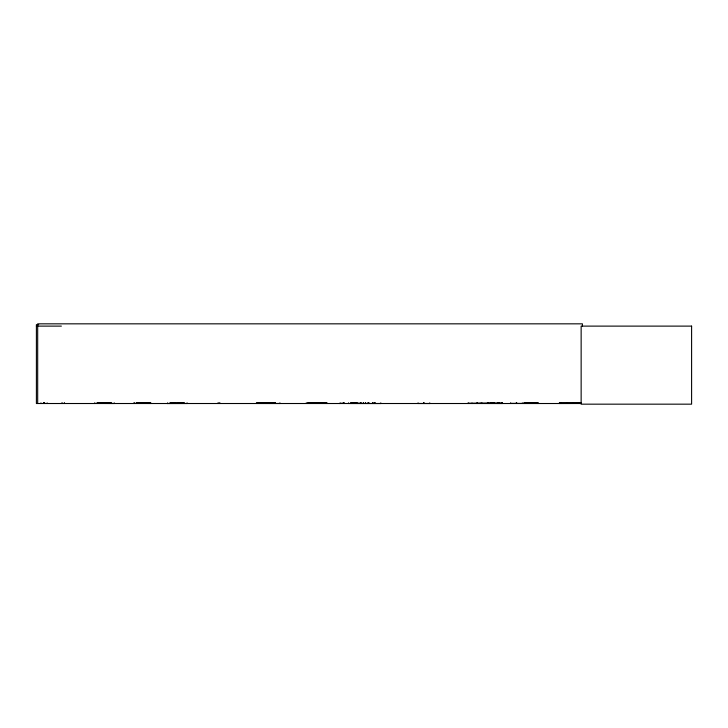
<?xml version="1.0" encoding="UTF-8"?>
<svg xmlns="http://www.w3.org/2000/svg" width="728" height="728" viewBox="0 0 728 728"><rect width="100%" height="100%" fill="white"/><g stroke="black" fill="none" stroke-linecap="round" stroke-linejoin="round"><path stroke-width="1.09" d="M102.557 403.485L102.557 402.866M138.839 403.485L138.848 402.866M150.55 403.485L150.55 402.866M175.403 403.485L175.403 402.866M268.223 403.485L268.232 402.866M309.737 403.485L309.746 402.866M321.448 403.485L321.448 402.866M559.441 402.994L559.377 403.512L559.459 402.994L559.359 403.485L580.971 403.449M559.368 403.23L580.971 403.23M307.817 403.43L307.78 402.539M351.933 403.412L351.897 402.702M360.214 403.412L360.169 402.866M305.851 403.43L327.054 403.467M167.058 403.512L187.114 403.485L187.114 402.866M339.521 403.512L344.508 402.921L344.59 403.512M467.776 403.449L502.475 402.994L502.802 403.467L467.776 403.449L502.147 403.485M471.316 403.485L471.517 403.23M472.436 403.23L472.663 403.512M476.995 403.494L476.685 402.994L476.449 403.485M497.961 403.485L499.026 402.994L499.363 403.467L498.198 402.994L497.916 403.503L498.025 402.866M501.965 403.467L501.638 402.994L501.292 403.449L502.475 402.994M481.872 403.43L481.918 402.921L481.963 403.512M314.387 403.43L314.441 402.921M468.905 403.23L468.714 403.485M480.08 403.23L479.889 403.485M489.353 403.503L489.625 403.203M363.226 403.43L363.29 402.921M94.267 403.43L114.26 403.485L114.269 402.866M94.649 403.43L94.722 402.921L94.795 403.512M133.624 403.43L150.833 403.467M134.025 403.43L134.107 402.921M138.493 403.43L138.566 402.921M311.42 403.43L311.32 402.539M38.675 324.652L36.4 324.652L36.4 403.512L581.29 403.512M36.4 326.117L61.37 326.117M97.052 403.003L111.63 403.003M136.236 403.003L150.814 403.003M169.897 403.003L184.475 403.003M256.374 403.003L272.308 403.003M312.458 403.003L327.036 403.003M523.769 403.003L538.347 403.003M580.971 402.994L559.368 402.994L559.377 403.512M97.024 403.212L111.657 403.212M136.209 403.212L150.842 403.194M169.87 403.194L184.502 403.212M256.347 403.194L272.336 403.194M312.43 403.212L327.063 403.212M523.741 403.194L538.374 403.194M256.356 403.467L279.943 403.485L279.934 402.866M510.628 403.348L522.34 403.43L522.34 402.866M523.75 403.467L538.365 403.467M374.911 403.485L374.756 402.702M374.447 403.412L374.42 402.921M355.965 403.43L355.956 402.702M355.564 403.43L355.482 402.921M269.597 403.43L269.524 402.921L269.451 403.512M149.613 403.43L149.54 402.921M275.157 403.412L275.12 402.539M270.434 403.43L270.397 402.702M178.296 403.43L178.224 402.921M110.62 403.43L110.547 402.921M105.451 403.43L105.378 402.921L105.305 403.512M372.809 403.43L372.745 402.921M365.729 403.43L365.665 402.921M480.999 403.23L481.19 403.485M468.341 403.485L468.113 402.994M360.715 403.43L360.733 402.702M360.406 403.43L360.351 402.921M352.68 403.43L352.616 402.921M488.069 403.43L488.033 402.921L487.988 403.512M269.97 403.348L269.897 403.512M582.427 326.117L582.427 323.833L37.683 323.833L37.683 403.512M572.872 402.866L572.872 403.512M567.221 402.702L567.221 403.512M566.812 402.702L566.812 403.512M561.161 402.866L561.161 403.512M516.689 402.702L516.689 403.512M516.279 402.702L516.279 403.512M510.628 402.866L510.628 403.512M492.51 402.702L492.51 403.512M492.164 402.702L492.164 403.512M491.991 402.866L491.991 403.512M487.824 402.702L487.824 403.512M487.478 402.702L487.478 403.512M429.766 402.866L429.766 403.512L417.981 403.485L418.054 402.866M424.106 402.702L424.051 403.512M423.641 402.702L423.696 403.512M380.808 402.866L380.808 403.512L348.457 403.485L348.466 402.866M375.166 402.702L375.166 403.512M374.265 402.866L374.338 403.512M373 402.702L373 403.512M372.681 402.866L372.681 403.512M369.105 402.866L369.105 403.512M368.568 402.866L368.568 403.512M368.231 402.702L368.231 403.512M367.986 402.702L367.986 403.512M365.602 402.866L365.602 403.512M363.654 402.702L363.654 403.512M363.363 402.702L363.354 403.512M360.979 402.702L360.979 403.512L360.897 402.866M358.831 402.866L358.831 403.512M357.211 402.702L357.211 403.512M356.929 402.702L356.929 403.512M356.274 402.866L356.274 403.512M355.674 402.702L355.674 403.512M355.41 402.866L355.41 403.512M354.518 402.702L354.527 403.512M354.108 402.702L354.126 403.512M353.935 402.702L353.935 403.512M353.644 402.702L353.644 403.512M352.561 402.866L352.561 403.512M352.052 402.702L352.006 403.512M350.951 402.866L350.951 403.512M350.605 402.866L350.605 403.512M343.634 402.702L343.634 403.512M343.479 402.702L343.479 403.512M340.122 402.866L340.122 403.512M316.571 402.866L316.571 403.512M315.806 402.702L315.797 403.512M315.406 402.702L315.388 403.512M314.505 402.866L314.505 403.512M313.459 402.702L313.459 403.512M313.176 402.702L313.176 403.512M312.931 402.539L312.913 403.512M311.657 402.866L311.657 403.512M311.575 402.866L311.575 403.512M311.175 402.702L311.175 403.512M310.055 402.539L310.055 403.512M308.918 402.539L308.918 403.512M308.235 402.866L308.235 403.512M306.279 402.866L306.279 403.512M274.957 402.539L275.066 403.512M274.847 402.539L274.847 403.512M274.274 402.702L274.292 403.512M273.983 402.539L273.91 403.512M273.346 402.539L273.346 403.512M273.237 402.539L273.237 403.512M271.398 402.702L271.398 403.512M271.226 402.702L271.226 403.512M270.552 402.702L270.552 403.512M264.564 402.866L264.564 403.512M263.236 402.702L263.09 403.512L263.054 402.702M262.135 402.702L262.135 403.512M261.98 402.702L261.98 403.512M259.396 402.866L259.396 403.512M258.622 402.866L258.622 403.512M219.765 402.539L219.765 403.512M218.154 402.539L218.154 403.512M183.32 402.866L183.32 403.512M181.454 402.702L181.472 403.512M181.054 402.702L181.063 403.512M179.661 402.702L179.661 403.512M179.479 402.702L179.479 403.512M178.151 402.866L178.151 403.512M172.818 402.866L172.818 403.512M171.489 402.702L171.489 403.512M171.308 402.702L171.308 403.512M167.649 402.866L167.649 403.512M149.468 402.866L149.468 403.512M146.11 402.702L146.11 403.512M145.955 402.702L145.955 403.512M144.999 402.866L144.999 403.512M144.899 402.702L144.908 403.512M144.49 402.702L144.508 403.512M138.638 402.866L138.638 403.512M137.692 402.702L137.692 403.512M137.537 402.702L137.537 403.512M134.179 402.866L134.179 403.512M110.474 402.866L110.474 403.512M108.608 402.702L108.627 403.512M108.199 402.702L108.217 403.512M106.807 402.702L106.807 403.512M106.634 402.702L106.634 403.512M99.963 402.866L99.963 403.512M98.644 402.702L98.644 403.512M98.462 402.702L98.462 403.512M64.337 402.539L64.337 403.512M62.053 402.539L62.053 403.512M47.138 402.866L47.138 403.512M44.708 402.866L44.708 403.512M44.09 402.866L44.09 403.512M44.053 402.866L44.053 403.512M43.434 402.866L43.434 403.512M40.959 402.866L40.959 403.512M477.513 402.994C476.43 403.585 478.605 403.621 477.513 402.994M490.463 402.994C489.371 403.585 491.546 403.621 490.463 402.994M493.065 402.994C491.982 403.585 494.148 403.621 493.065 402.994M493.903 402.994C492.81 403.585 494.985 403.621 493.903 402.994M691.6 326.117L581.144 326.117L581.144 404.167L691.6 404.167L691.6 326.117"/></g></svg>
